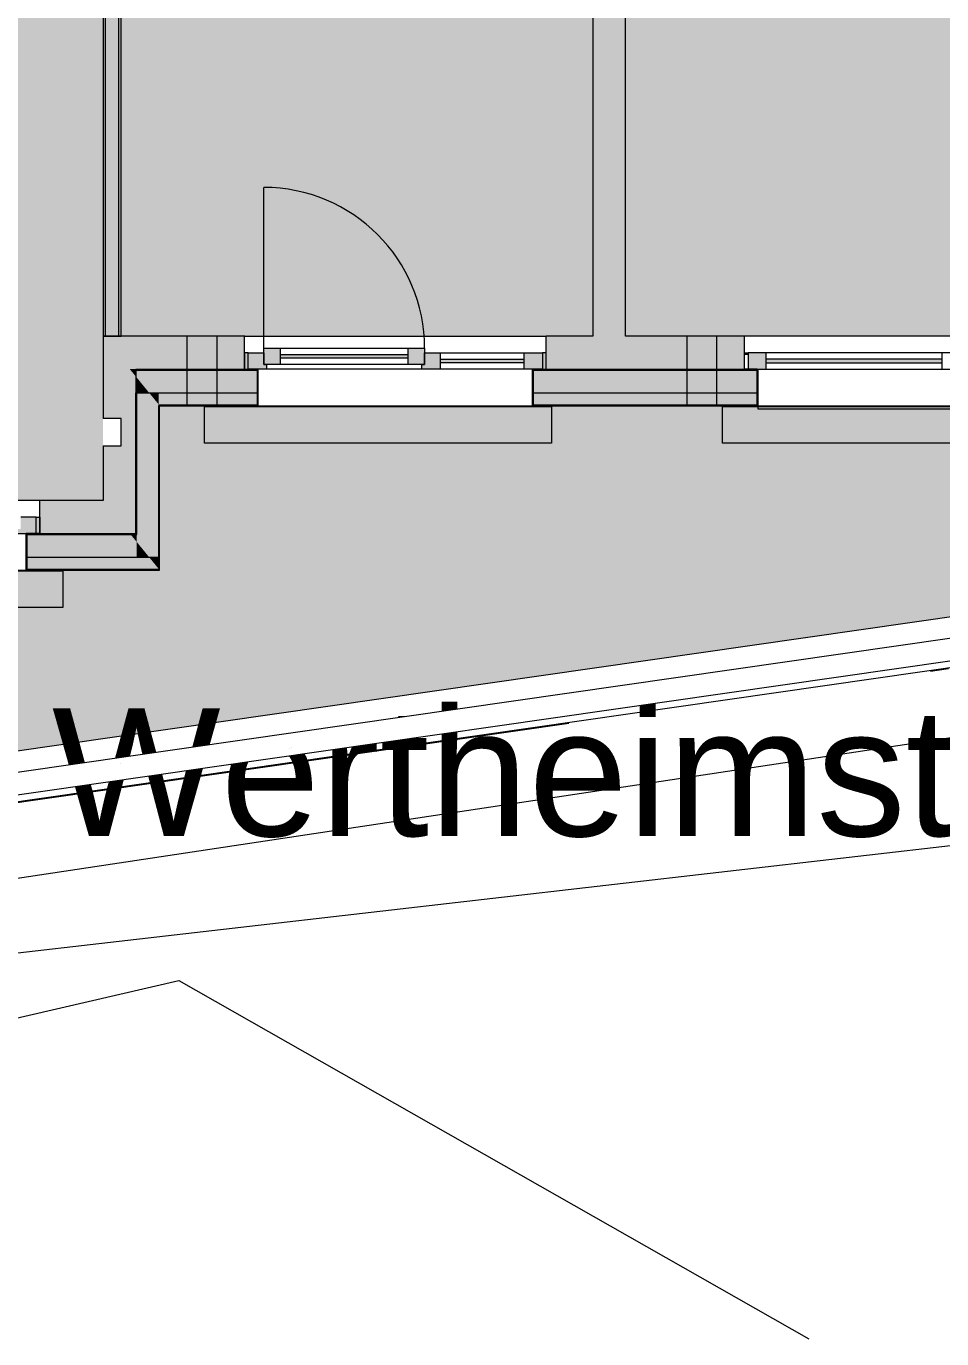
# Model space of a CAD drawing. Header units: metres. Extents: x -3.9 to 83, y -38 to 6.2.
# Drawn here: x 43.6 to 48.61, y -37.84 to -30.65 of the extents above; entities that cross this region are included whole.
import ezdxf

# ---------------------------------------------------------------- set-up
doc = ezdxf.new("R2010")
doc.units = ezdxf.units.M
doc.header["$MEASUREMENT"] = 0
doc.set_wipeout_variables(frame=1)
for name, pattern in [('Achse', [0.004, 0.002, -0.001, 0, -0.001]), ('Schnittlinie', [0.006, 0.003, -0.0015, 0, -0.0015]), ('TRINKWASSERVERS VERM', [0.01, 0.006, -0.002, 0, -0.002]), ('UNSICHTBAR', [0.4, 0, -0.4]), ('Wipeout_Contour', [1, 0, -1])]:
    doc.linetypes.add(name, pattern=pattern)
for name, color, linetype in [('0._Erdgeschoß PP Icon_1_0', 7, 'Continuous'), ('0._Erdgeschoß PP Icon_1_110 Wand Aussen', 7, 'Continuous'), ('0._Erdgeschoß PP Icon_1_120 Wand Innen tragend', 7, 'Continuous'), ('0._Erdgeschoß PP Icon_1_130 Wand Innen', 7, 'Continuous'), ('0._Erdgeschoß PP Icon_1_450 Absturzsicherung', 7, 'Continuous'), ('0._Erdgeschoß PP Icon_1_710 Gelände', 7, 'Continuous'), ('0._Erdgeschoß PP Icon_1_810 Raum', 7, 'Continuous'), ('0._Erdgeschoß PP Icon_1_815 Raumbegrenzung', 7, 'Continuous'), ('0._Erdgeschoß PP Icon_1_905 VP Beschriftung Übersicht.Übersicht', 7, 'Continuous'), ('0._Erdgeschoß PP Icon_1_925 Vorentwurf Beschriftung', 7, 'Continuous'), ('0._Erdgeschoß PP Icon_1_Neubau_840 Baulinien', 7, 'Continuous')]:
    doc.layers.add(name, color=color, linetype=linetype)
doc.styles.add('ERSTELLTER_STIL_6', font='arial.ttf')

msp = doc.modelspace()

# ---------------------------------------------------------------- wipeouts: each hides what was drawn before it
at = {"color": 254, "linetype": 'Wipeout_Contour', "lineweight": 0, "ltscale": 193.488375}
msp.add_wipeout([(28.2051, 3.5109), (28.2051, -37.8391), (52.5858, -37.8391), (52.5858, 3.5109)], dxfattribs=at).dxf.layer = '0._Erdgeschoß PP Icon_1_0'

# ---------------------------------------------------------------- next in the draw order: hatches: boundary and pattern name
at = {"layer": '0._Erdgeschoß PP Icon_1_110 Wand Aussen', "linetype": 'Continuous', "lineweight": 0, "true_color": 0x000000}
for points in [[(44.0234, -32.5304), (44.1702, -32.5304), (44.0234, -32.3504)], [(44.0234, -32.3504), (44.1702, -32.5304), (44.2034, -32.5304), (44.2034, -32.3504)], [(44.2034, -32.3504), (44.2034, -32.5304), (44.7984, -32.5304), (44.7984, -32.4404), (44.7984, -32.3504)], [(46.4484, -32.3504), (46.4484, -32.4404), (46.4484, -32.5304), (47.5334, -32.5304), (47.5334, -32.4404), (47.5334, -32.3504)], [(44.8184, -32.4404), (44.7984, -32.4404), (44.7984, -32.5304), (44.8184, -32.5304)], [(46.4284, -32.5304), (46.4484, -32.5304), (46.4484, -32.4404), (46.4284, -32.4404)], [(47.5534, -32.4504), (47.5534, -32.4404), (47.5334, -32.4404), (47.5334, -32.4504)], [(44.1702, -32.5304), (44.0234, -32.5304), (44.0234, -32.8004), (44.1234, -32.8004), (44.1234, -32.9504), (44.0234, -32.9504), (44.0234, -33.2504), (44.2034, -33.2504), (44.2034, -32.571)], [(44.2034, -32.5304), (44.1702, -32.5304), (44.1743, -32.5354), (44.2034, -32.5354)], [(44.2034, -32.5354), (44.1743, -32.5354), (44.2034, -32.571)], [(44.2034, -32.5354), (44.8684, -32.5354), (44.8684, -32.5304), (44.2034, -32.5304)], [(44.2034, -32.571), (44.2763, -32.6604), (44.8684, -32.6604), (44.8684, -32.5354), (44.2034, -32.5354)], [(44.8684, -32.7304), (44.8734, -32.7304), (44.8734, -32.5304), (44.8684, -32.5304)], [(46.3784, -32.7304), (46.3784, -32.5304), (46.3734, -32.5304), (46.3734, -32.7304)], [(46.3784, -32.5354), (47.6034, -32.5354), (47.6034, -32.5304), (46.3784, -32.5304)], [(46.3784, -32.5354), (46.3784, -32.6604), (47.6034, -32.6604), (47.6034, -32.5354)], [(47.6034, -32.7304), (47.6084, -32.7304), (47.6084, -32.5304), (47.6034, -32.5304)], [(44.2084, -32.6604), (44.2084, -32.5771), (44.2034, -32.571), (44.2034, -32.6604)], [(44.2763, -32.6604), (44.2084, -32.5771), (44.2084, -32.6604)], [(44.2034, -32.6604), (44.2034, -33.4304), (44.2084, -33.4304), (44.2084, -32.6604)], [(44.2084, -32.6604), (44.2084, -32.7254), (44.3284, -32.7254), (44.2763, -32.6604)], [(44.3284, -32.6604), (44.2763, -32.6604), (44.3284, -32.7242)], [(44.3284, -32.7242), (44.8684, -32.7254), (44.8684, -32.6604), (44.3284, -32.6604)], [(46.3784, -32.6604), (46.3784, -32.7254), (47.6034, -32.7254), (47.6034, -32.6604)], [(44.2084, -32.7254), (44.2084, -33.4354), (44.3284, -33.4354), (44.3284, -32.7254)], [(44.3284, -32.7304), (44.3334, -32.7304), (44.3293, -32.7254)], [(44.3284, -32.7304), (44.3284, -33.5604), (44.3334, -33.5604), (44.3334, -32.7304)], [(44.3293, -32.7254), (44.3334, -32.7304), (44.3334, -32.7254)], [(44.3334, -32.7254), (44.3334, -32.7304), (44.8684, -32.7304), (44.8684, -32.7254)], [(46.3784, -32.7254), (46.3784, -32.7304), (47.6034, -32.7304), (47.6034, -32.7254)], [(44.0234, -33.2504), (43.6784, -33.2504), (43.6784, -33.3404), (43.6784, -33.4304), (44.0234, -33.4304)], [(44.0234, -33.2504), (44.1702, -33.4304), (44.2034, -33.4304), (44.2034, -33.2504)], [(44.1702, -33.4304), (44.0234, -33.2504), (44.0234, -33.4304)], [(43.6584, -33.3404), (43.6584, -33.4304), (43.6784, -33.4304), (43.6784, -33.3404)], [(43.6084, -33.6304), (43.6084, -33.4304), (43.6034, -33.4304), (43.6034, -33.6304)], [(43.6084, -33.4354), (44.1743, -33.4354), (44.1702, -33.4304), (43.6084, -33.4304)], [(43.6084, -33.5604), (44.2084, -33.5604), (44.2084, -33.4771), (44.1743, -33.4354), (43.6084, -33.4354)], [(44.1702, -33.4304), (44.1743, -33.4354), (44.2034, -33.4354), (44.2034, -33.4304)], [(44.1743, -33.4354), (44.2034, -33.471), (44.2034, -33.4354)], [(44.2034, -33.4304), (44.2034, -33.4354), (44.2084, -33.4354), (44.2084, -33.4304)], [(44.2034, -33.4354), (44.2034, -33.471), (44.2084, -33.4771), (44.2084, -33.4354)], [(44.2084, -33.4354), (44.2084, -33.4771), (44.2763, -33.5604), (44.3284, -33.5604), (44.3284, -33.4354)], [(44.2084, -33.5604), (44.2763, -33.5604), (44.2084, -33.4771)], [(44.2763, -33.5604), (43.6084, -33.5604), (43.6084, -33.6254), (44.3293, -33.6254)], [(43.6084, -33.6304), (44.3334, -33.6304), (44.3293, -33.6254), (43.6084, -33.6254)], [(44.2763, -33.5604), (44.3284, -33.6242), (44.3284, -33.5604)], [(44.3284, -33.5604), (44.3284, -33.6242), (44.3334, -33.6254), (44.3334, -33.5604)], [(44.3334, -33.6254), (44.3293, -33.6254), (44.3334, -33.6304)]]:
    msp.add_hatch(color=18, dxfattribs=at).paths.add_polyline_path(points)
at = {"layer": '0._Erdgeschoß PP Icon_1_110 Wand Aussen', "linetype": 'Continuous', "lineweight": 0, "true_color": 0xffffff}
for points in [[(44.8184, -32.4404), (44.8184, -32.5304), (44.9184, -32.5304), (44.9184, -32.5054), (44.9034, -32.5054), (44.9034, -32.4404)], [(44.9034, -32.5054), (44.9934, -32.5054), (44.9934, -32.4154), (44.9034, -32.4154)], [(44.9934, -32.4504), (44.9934, -32.4704), (45.6934, -32.4704), (45.6934, -32.4504)], [(45.6934, -32.5054), (45.7834, -32.5054), (45.7834, -32.4154), (45.6934, -32.4154)], [(45.8184, -32.5304), (45.8184, -32.4404), (45.7834, -32.4404), (45.7834, -32.5054), (45.7684, -32.5054), (45.7684, -32.5304)], [(45.8184, -32.4404), (45.8184, -32.5304), (45.8684, -32.5304), (45.8684, -32.4404)], [(46.3284, -32.4754), (45.8684, -32.4754), (45.8684, -32.4954), (46.3284, -32.4954)], [(46.4284, -32.5304), (46.4284, -32.4404), (46.3284, -32.4404), (46.3284, -32.5304)], [(47.5534, -32.5304), (47.6534, -32.5304), (47.6534, -32.4404), (47.5534, -32.4404)], [(47.6534, -32.4754), (47.6534, -32.4954), (48.6134, -32.4954), (48.6134, -32.4754)], [(43.6584, -33.3404), (43.5734, -33.3404), (43.5734, -33.4054), (43.5584, -33.4054), (43.5584, -33.4304), (43.6584, -33.4304)]]:
    msp.add_hatch(color=7, dxfattribs=at).paths.add_polyline_path(points)
at = {"layer": '0._Erdgeschoß PP Icon_1_120 Wand Innen tragend', "linetype": 'Continuous', "lineweight": 0, "true_color": 0x000000}
msp.add_hatch(color=18, dxfattribs=at).paths.add_polyline_path([(46.8834, -32.3504), (46.8834, -28.3254), (46.7034, -28.3254), (46.7034, -32.3504)])
at = {"layer": '0._Erdgeschoß PP Icon_1_130 Wand Innen', "linetype": 'Continuous', "lineweight": 0, "true_color": 0x000000}
for points in [[(44.0234, -28.3004), (44.0234, -32.3504), (44.0359, -32.3504), (44.0359, -28.3004)], [(44.1109, -32.3504), (44.1109, -28.3004), (44.0359, -28.3004), (44.0359, -32.3504)], [(44.1234, -32.3504), (44.1234, -28.3004), (44.1109, -28.3004), (44.1109, -32.3504)]]:
    msp.add_hatch(color=18, dxfattribs=at).paths.add_polyline_path(points)
at = {"layer": '0._Erdgeschoß PP Icon_1_810 Raum', "linetype": 'Continuous', "lineweight": 13, "true_color": 0xf9f8f6}
for points in [[(50.3649, -32.3504), (50.3997, -24.2254), (47.5384, -24.2254), (47.5384, -26.6654), (46.8834, -26.6654), (46.8834, -28.0504), (46.8834, -28.2504), (46.8834, -32.3504)], [(41.4234, -28.6204), (41.4234, -33.2504), (44.0234, -33.2504), (44.0234, -32.3504), (44.0234, -28.3004), (42.9434, -28.3004), (42.9434, -28.6004), (42.9434, -28.6204)], [(44.1234, -28.3004), (44.1234, -32.3504), (46.7034, -32.3504), (46.7034, -28.3004), (46.6834, -28.3004)]]:
    msp.add_hatch(color=7, dxfattribs=at).paths.add_polyline_path(points)
at = {"layer": '0._Erdgeschoß PP Icon_1_810 Raum', "linetype": 'Continuous', "lineweight": 13}
for points in [[(50.2294, -33.6304), (50.2333, -32.7304), (44.3334, -32.7304), (44.3334, -33.5989), (44.3334, -33.6304)], [(41.4806, -34.9199), (50.1901, -33.6677), (50.2034, -33.7604), (50.2034, -33.6404), (50.2294, -33.6404), (50.2294, -33.6304), (44.3334, -33.6304), (41.4834, -33.6304), (41.4834, -34.1304)]]:
    msp.add_hatch(color=8, dxfattribs=at).paths.add_polyline_path(points)
at = {"layer": '0._Erdgeschoß PP Icon_1_905 VP Beschriftung Übersicht.Übersicht', "linetype": 'Continuous', "lineweight": 13}
for points in [[(44.3334, -33.6304), (41.4834, -33.6304), (41.4834, -34.9199), (50.1901, -33.6677), (50.2034, -33.7604), (50.2289, -33.7604), (50.2333, -32.7304), (44.3334, -32.7304)], [(44.5784, -32.7354), (44.5784, -32.9354), (46.4784, -32.9354), (46.4784, -32.7354)], [(47.4134, -32.7354), (47.4134, -32.9354), (49.6634, -32.9354), (49.6634, -32.7354)], [(41.9034, -33.6354), (41.9034, -33.8354), (43.8034, -33.8354), (43.8034, -33.6354)]]:
    msp.add_hatch(color=8, dxfattribs=at).paths.add_polyline_path(points)

# ---------------------------------------------------------------- next in the draw order: linework, layer by layer
at = {"layer": '0._Erdgeschoß PP Icon_1_110 Wand Aussen', "color": 8, "linetype": 'Continuous', "lineweight": 0, "ltscale": 1000}
msp.add_line((44.9034, -32.4154), (44.9034, -31.5354), dxfattribs=at)
at = {"layer": '0._Erdgeschoß PP Icon_1_110 Wand Aussen', "color": 7, "linetype": 'Continuous', "lineweight": 18, "ltscale": 1000}
for p, q in [((44.7984, -32.4404), (44.7984, -32.3504)), ((44.7984, -32.4404), (44.7984, -32.3504)), ((46.4484, -32.4404), (46.4484, -32.3504)), ((46.4484, -32.4404), (46.4484, -32.3504)), ((47.5334, -32.4404), (47.5334, -32.3504)), ((47.5334, -32.4404), (47.5334, -32.3504)), ((44.7984, -32.5304), (44.7984, -32.4404)), ((44.7984, -32.5304), (44.7984, -32.4404)), ((44.7984, -32.5304), (44.7984, -32.4404)), ((46.4484, -32.5304), (46.4484, -32.4404)), ((46.4484, -32.5304), (46.4484, -32.4404)), ((46.4484, -32.5304), (46.4484, -32.4404)), ((47.5334, -32.5304), (47.5334, -32.4404)), ((47.5334, -32.5304), (47.5334, -32.4404)), ((47.5334, -32.5304), (47.5334, -32.4404)), ((44.2034, -32.5304), (44.2034, -32.5354)), ((44.2034, -32.5304), (44.2034, -32.5354)), ((44.2034, -32.5304), (44.7984, -32.5304)), ((44.2034, -32.5354), (44.2034, -32.571)), ((44.2034, -32.5354), (44.2034, -32.571)), ((44.7984, -32.5304), (44.8684, -32.5304)), ((44.7984, -32.5304), (44.8684, -32.5304)), ((44.7984, -32.5304), (44.8684, -32.5304)), ((46.4484, -32.5304), (47.5334, -32.5304)), ((44.2034, -32.571), (44.2034, -32.6604)), ((44.2034, -32.571), (44.2034, -32.6604)), ((44.2034, -33.2504), (44.2034, -32.6604)), ((44.1234, -32.8004), (44.0234, -32.8004)), ((44.1234, -32.9504), (44.1234, -32.8004)), ((44.0234, -32.9504), (44.1234, -32.9504)), ((43.6784, -33.3404), (43.6784, -33.2504)), ((43.6784, -33.3404), (43.6784, -33.2504)), ((44.2034, -33.4304), (44.2034, -33.2504)), ((44.2034, -33.4304), (44.2034, -33.2504)), ((43.6784, -33.4304), (43.6784, -33.3404)), ((43.6784, -33.4304), (43.6784, -33.3404)), ((43.6784, -33.4304), (43.6784, -33.3404)), ((43.6784, -33.4304), (43.6084, -33.4304)), ((43.6784, -33.4304), (43.6084, -33.4304)), ((43.6784, -33.4304), (43.6084, -33.4304)), ((43.6784, -33.4304), (44.0234, -33.4304)), ((44.0234, -33.4304), (44.1702, -33.4304)), ((44.1702, -33.4304), (44.2034, -33.4304))]:
    msp.add_line(p, q, dxfattribs=at)
at = {"layer": '0._Erdgeschoß PP Icon_1_110 Wand Aussen', "color": 7, "linetype": 'Continuous', "lineweight": 13, "ltscale": 1000}
for p, q in [((44.7984, -32.3504), (46.4484, -32.3504)), ((46.4484, -32.3504), (46.4484, -32.3504)), ((49.6834, -32.3504), (47.5334, -32.3504)), ((47.5334, -32.3504), (47.5334, -32.3504)), ((44.8184, -32.4404), (44.9034, -32.4404)), ((44.8184, -32.5304), (44.8184, -32.4404)), ((44.9034, -32.5054), (44.9034, -32.4154)), ((44.9034, -32.4154), (44.9934, -32.4154)), ((44.9034, -32.4404), (44.9034, -32.5054)), ((44.9934, -32.4154), (45.6934, -32.4154)), ((44.9934, -32.4154), (44.9934, -32.5054)), ((44.9934, -32.4504), (45.6934, -32.4504)), ((45.6934, -32.4704), (44.9934, -32.4704)), ((45.6934, -32.5054), (45.6934, -32.4154)), ((45.6934, -32.4154), (45.7834, -32.4154)), ((45.7834, -32.4154), (45.7834, -32.5054)), ((45.7834, -32.5054), (45.7834, -32.4404)), ((45.7834, -32.4404), (45.8184, -32.4404)), ((45.8184, -32.4404), (45.8684, -32.4404)), ((45.8684, -32.4404), (46.3284, -32.4404)), ((45.8684, -32.4404), (45.8684, -32.5304)), ((45.8684, -32.4754), (46.3284, -32.4754)), ((46.3284, -32.5304), (46.3284, -32.4404)), ((46.3284, -32.4404), (46.4284, -32.4404)), ((46.4284, -32.4404), (46.4284, -32.5304)), ((47.6534, -32.4404), (47.5534, -32.4404)), ((47.5534, -32.4404), (47.5534, -32.5304)), ((48.6134, -32.4404), (47.6534, -32.4404)), ((47.6534, -32.5304), (47.6534, -32.4404)), ((48.6134, -32.4754), (47.6534, -32.4754)), ((48.6634, -32.4404), (48.6134, -32.4404)), ((48.6134, -32.4404), (48.6134, -32.5304)), ((44.2034, -32.5354), (44.8684, -32.5354)), ((44.9184, -32.5304), (44.8184, -32.5304)), ((44.8684, -32.5304), (44.8734, -32.5304)), ((44.8684, -32.7254), (44.8684, -32.5304)), ((44.8684, -32.5304), (44.8734, -32.5304)), ((44.8684, -32.5304), (44.8734, -32.5304)), ((44.8734, -32.5354), (44.8734, -32.5304)), ((44.8734, -32.5354), (44.8734, -32.5304)), ((44.8734, -32.6604), (44.8734, -32.5354)), ((44.8734, -32.6604), (44.8734, -32.5354)), ((44.9034, -32.5054), (44.9184, -32.5054)), ((44.9934, -32.5054), (44.9034, -32.5054)), ((44.9184, -32.5054), (44.9184, -32.5304)), ((45.7684, -32.5304), (44.9184, -32.5304)), ((45.6934, -32.5054), (44.9934, -32.5054)), ((45.7834, -32.5054), (45.6934, -32.5054)), ((45.7684, -32.5304), (45.7684, -32.5054)), ((45.7684, -32.5054), (45.7834, -32.5054)), ((45.8184, -32.5304), (45.7684, -32.5304)), ((45.8684, -32.5304), (45.8184, -32.5304)), ((46.3284, -32.4954), (45.8684, -32.4954)), ((46.3284, -32.5304), (45.8684, -32.5304)), ((46.4284, -32.5304), (46.3284, -32.5304)), ((46.3734, -32.5354), (46.3734, -32.5304)), ((46.3784, -32.5304), (46.3734, -32.5304)), ((46.3784, -32.5304), (46.3734, -32.5304)), ((46.3784, -32.5304), (46.3734, -32.5304)), ((46.3734, -32.5354), (46.3734, -32.5304)), ((46.3734, -32.6604), (46.3734, -32.5354)), ((46.3734, -32.6604), (46.3734, -32.5354)), ((46.3784, -32.5304), (46.4484, -32.5304)), ((46.3784, -32.7254), (46.3784, -32.5304)), ((46.3784, -32.5304), (46.4484, -32.5304)), ((46.3784, -32.5304), (46.4484, -32.5304)), ((46.3784, -32.5354), (47.6034, -32.5354)), ((47.6034, -32.5304), (47.5334, -32.5304)), ((47.6034, -32.5304), (47.5334, -32.5304)), ((47.6034, -32.5304), (47.5334, -32.5304)), ((47.5534, -32.5304), (47.6534, -32.5304)), ((47.6034, -32.5304), (47.6084, -32.5304)), ((47.6034, -32.7254), (47.6034, -32.5304)), ((47.6034, -32.5304), (47.6084, -32.5304)), ((47.6034, -32.5304), (47.6084, -32.5304)), ((47.6084, -32.5354), (47.6084, -32.5304)), ((47.6084, -32.5354), (47.6084, -32.5304)), ((47.6084, -32.6604), (47.6084, -32.5354)), ((47.6084, -32.6604), (47.6084, -32.5354)), ((47.6534, -32.4954), (48.6134, -32.4954)), ((47.6534, -32.5304), (48.6134, -32.5304)), ((48.6134, -32.5304), (48.6634, -32.5304)), ((44.2084, -33.4304), (44.2084, -32.6604)), ((44.8734, -32.7254), (44.8734, -32.6604)), ((44.8734, -32.7254), (44.8734, -32.6604)), ((46.3734, -32.7254), (46.3734, -32.6604)), ((46.3734, -32.7254), (46.3734, -32.6604)), ((47.6084, -32.7254), (47.6084, -32.6604)), ((47.6084, -32.7254), (47.6084, -32.6604)), ((44.3284, -32.7254), (44.3284, -32.7304)), ((44.3284, -32.7254), (44.3284, -32.7304)), ((44.3284, -32.7254), (44.3293, -32.7254)), ((44.3284, -33.4354), (44.3284, -32.7304)), ((44.3293, -32.7254), (44.8684, -32.7254)), ((44.8684, -32.7304), (44.8734, -32.7304)), ((44.8734, -32.7304), (44.8734, -32.7254)), ((44.8734, -32.7304), (44.8734, -32.7254)), ((44.8734, -32.7304), (46.3734, -32.7304)), ((46.3734, -32.7304), (46.3734, -32.7254)), ((46.3734, -32.7304), (46.3734, -32.7254)), ((46.3784, -32.7304), (46.3734, -32.7304)), ((46.3734, -32.7304), (46.3734, -32.7304)), ((46.3784, -32.7254), (47.6034, -32.7254)), ((47.6034, -32.7304), (47.6084, -32.7304)), ((47.6084, -32.7304), (47.6084, -32.7254)), ((47.6084, -32.7304), (47.6084, -32.7254)), ((47.6084, -32.7504), (47.6084, -32.7304)), ((49.6084, -32.7504), (47.6084, -32.7504)), ((43.6784, -33.2504), (42.0284, -33.2504)), ((43.6584, -33.3404), (43.5734, -33.3404)), ((43.6584, -33.4304), (43.6584, -33.3404)), ((43.5584, -33.4304), (43.6584, -33.4304)), ((43.6034, -33.4354), (43.6034, -33.4304)), ((43.6084, -33.4304), (43.6034, -33.4304)), ((43.6084, -33.4304), (43.6034, -33.4304)), ((43.6084, -33.4304), (43.6034, -33.4304)), ((43.6034, -33.4354), (43.6034, -33.4304)), ((43.6034, -33.5604), (43.6034, -33.4354)), ((43.6034, -33.5604), (43.6034, -33.4354)), ((43.6084, -33.6254), (43.6084, -33.4304)), ((43.6084, -33.4354), (44.1743, -33.4354)), ((44.1743, -33.4354), (44.2034, -33.4354)), ((44.2034, -33.4354), (44.2084, -33.4354)), ((44.2084, -33.4354), (44.2084, -33.4304)), ((44.2084, -33.4354), (44.2084, -33.4304)), ((44.3284, -33.5604), (44.3284, -33.4354)), ((44.3284, -33.5604), (44.3284, -33.4354)), ((43.6034, -33.6254), (43.6034, -33.5604)), ((43.6034, -33.6254), (43.6034, -33.5604)), ((43.6034, -33.6304), (43.6034, -33.6254)), ((43.6034, -33.6304), (43.6034, -33.6254)), ((43.6084, -33.6304), (43.6034, -33.6304)), ((43.6084, -33.6254), (44.3293, -33.6254)), ((44.3293, -33.6254), (44.3334, -33.6254))]:
    msp.add_line(p, q, dxfattribs=at)
at = {"layer": '0._Erdgeschoß PP Icon_1_110 Wand Aussen', "color": 7, "linetype": 'Continuous', "lineweight": 0, "ltscale": 1000}
for p, q in [((44.2034, -32.6604), (44.2084, -32.6604)), ((44.2034, -32.6604), (44.2084, -32.6604)), ((44.2084, -32.6604), (44.2763, -32.6604)), ((44.2084, -32.6604), (44.2763, -32.6604)), ((44.2763, -32.6604), (44.8684, -32.6604)), ((46.3784, -32.6604), (47.6034, -32.6604)), ((43.6084, -33.5604), (44.2084, -33.5604)), ((44.2084, -33.5604), (44.2763, -33.5604)), ((44.2763, -33.5604), (44.3284, -33.5604)), ((44.3284, -33.5604), (44.3334, -33.5604)), ((44.3284, -33.5604), (44.3334, -33.5604))]:
    msp.add_line(p, q, dxfattribs=at)
at = {"layer": '0._Erdgeschoß PP Icon_1_110 Wand Aussen', "color": 7, "linetype": 'Continuous', "lineweight": 18, "ltscale": 1000, "flags": 128}
for points in [[(44.0234, -32.3504), (44.0234, -32.5304)], [(44.4829, -32.3504), (44.0234, -32.3504)], [(44.6479, -32.3504), (44.4829, -32.3504)], [(44.7984, -32.3504), (44.6479, -32.3504)], [(46.7034, -32.3504), (46.4484, -32.3504)], [(47.2179, -32.3504), (46.8834, -32.3504)], [(47.3829, -32.3504), (47.2179, -32.3504)], [(47.5334, -32.3504), (47.3829, -32.3504)], [(44.0234, -32.5304), (44.0234, -32.8004)], [(44.0234, -32.9504), (44.0234, -33.2504)], [(44.0234, -33.2504), (43.6784, -33.2504)]]:
    msp.add_lwpolyline(points, dxfattribs=at)
at = {"layer": '0._Erdgeschoß PP Icon_1_110 Wand Aussen', "color": 154, "linetype": 'Schnittlinie', "lineweight": 13, "ltscale": 1000, "true_color": 0x004e91, "flags": 128}
for points in [[(44.4829, -32.3504), (44.4829, -32.5304)], [(44.6479, -32.5304), (44.6479, -32.3504)], [(47.2179, -32.3504), (47.2179, -32.5304)], [(47.3829, -32.5304), (47.3829, -32.3504)], [(44.4829, -32.5304), (44.4829, -32.5354)], [(44.4829, -32.5354), (44.4829, -32.6604)], [(44.6479, -32.5354), (44.6479, -32.5304)], [(44.6479, -32.6604), (44.6479, -32.5354)], [(47.2179, -32.5304), (47.2179, -32.5354)], [(47.2179, -32.5354), (47.2179, -32.6604)], [(47.3829, -32.5354), (47.3829, -32.5304)], [(47.3829, -32.6604), (47.3829, -32.5354)], [(44.4829, -32.6604), (44.4829, -32.7254)], [(44.6479, -32.7254), (44.6479, -32.6604)], [(47.2179, -32.6604), (47.2179, -32.7254)], [(47.3829, -32.7254), (47.3829, -32.6604)], [(44.4829, -32.7254), (44.4829, -32.7304)], [(44.6479, -32.7304), (44.6479, -32.7254)], [(47.2179, -32.7254), (47.2179, -32.7304)], [(47.3829, -32.7304), (47.3829, -32.7254)]]:
    msp.add_lwpolyline(points, dxfattribs=at)
at = {"layer": '0._Erdgeschoß PP Icon_1_110 Wand Aussen', "color": 7, "linetype": 'Continuous', "lineweight": 13, "ltscale": 1000, "flags": 128}
for points in [[(44.8184, -32.4404), (44.7984, -32.4404), (44.7984, -32.5304), (44.8184, -32.5304)], [(46.4284, -32.5304), (46.4484, -32.5304), (46.4484, -32.4404), (46.4284, -32.4404)], [(47.5534, -32.4504), (47.5334, -32.4504), (47.5334, -32.4404), (47.5534, -32.4404)], [(43.6584, -33.3404), (43.6784, -33.3404), (43.6784, -33.4304), (43.6584, -33.4304)]]:
    msp.add_lwpolyline(points, close=True, dxfattribs=at)
for points in [[(44.3334, -33.5604), (44.3334, -32.7304)], [(44.3334, -32.7304), (44.4829, -32.7304)], [(44.4829, -32.7304), (44.6479, -32.7304)], [(44.6479, -32.7304), (44.8684, -32.7304)], [(46.3784, -32.7304), (47.2179, -32.7304)], [(47.2179, -32.7304), (47.3829, -32.7304)], [(47.3829, -32.7304), (47.6034, -32.7304)], [(43.6084, -33.6304), (44.3334, -33.6304)], [(44.3334, -33.6254), (44.3334, -33.5604)], [(44.3334, -33.6304), (44.3334, -33.6254)]]:
    msp.add_lwpolyline(points, dxfattribs=at)
at = {"layer": '0._Erdgeschoß PP Icon_1_110 Wand Aussen', "color": 8, "linetype": 'Continuous', "lineweight": 0, "ltscale": 1000}
msp.add_arc((44.9034, -32.4154), 0.88, 0, 90, dxfattribs=at)
at = {"layer": '0._Erdgeschoß PP Icon_1_110 Wand Aussen', "color": 7, "linetype": 'Continuous', "lineweight": 13, "ltscale": 1000}
for p in [(44.7984, -32.3504), (44.8734, -32.7304), (43.6784, -33.2504)]:
    msp.add_point(p, dxfattribs=at)
at = {"layer": '0._Erdgeschoß PP Icon_1_120 Wand Innen tragend', "color": 7, "linetype": 'Continuous', "lineweight": 18, "ltscale": 1000, "flags": 128}
for points in [[(46.7034, -28.3254), (46.7034, -32.3504)], [(46.8834, -32.3504), (46.8834, -28.3254)]]:
    msp.add_lwpolyline(points, dxfattribs=at)
at = {"layer": '0._Erdgeschoß PP Icon_1_130 Wand Innen', "color": 7, "linetype": 'Continuous', "lineweight": 18, "ltscale": 1000}
for p, q in [((44.0359, -28.3004), (44.0359, -32.3504)), ((44.1109, -32.3504), (44.1109, -28.3004))]:
    msp.add_line(p, q, dxfattribs=at)
at = {"layer": '0._Erdgeschoß PP Icon_1_130 Wand Innen', "color": 7, "linetype": 'Continuous', "lineweight": 18, "ltscale": 1000, "flags": 128}
for points in [[(44.0234, -28.3004), (44.0234, -32.3504)], [(44.1234, -32.3504), (44.1234, -28.3004)], [(44.0234, -32.3504), (44.1234, -32.3504)]]:
    msp.add_lwpolyline(points, dxfattribs=at)
at = {"layer": '0._Erdgeschoß PP Icon_1_710 Gelände', "color": 83, "linetype": 'Continuous', "lineweight": 13, "ltscale": 1000, "true_color": 0x89cd89}
for p, q in [((31.8848, -36.5773), (50.6684, -33.8754)), ((31.8842, -37.0763), (50.8043, -34.2237)), ((40.3025, -36.0992), (51.7009, -34.7901)), ((40.9376, -36.6853), (44.4386, -35.8776)), ((44.4386, -35.8776), (47.8865, -37.8391))]:
    msp.add_line(p, q, dxfattribs=at)
at = {"layer": '0._Erdgeschoß PP Icon_1_815 Raumbegrenzung', "color": 8, "linetype": 'Achse', "lineweight": 13, "ltscale": 1000, "flags": 128}
msp.add_lwpolyline([(32.3253, -34.1304), (32.3281, -36.357), (50.2288, -33.7848), (50.2333, -32.7304)], dxfattribs=at)
at = {"layer": '0._Erdgeschoß PP Icon_1_905 VP Beschriftung Übersicht.Übersicht', "color": 7, "linetype": 'Continuous', "lineweight": 13, "ltscale": 1000, "flags": 128}
for points in [[(44.3334, -33.6304), (44.3334, -32.7304), (50.2333, -32.7304), (50.2289, -33.7604), (50.2034, -33.7604), (50.1901, -33.6677), (41.4834, -34.9199), (41.4834, -33.6304)], [(44.5784, -32.7354), (46.4784, -32.7354), (46.4784, -32.9354), (44.5784, -32.9354)], [(47.4134, -32.7354), (49.6634, -32.7354), (49.6634, -32.9354), (47.4134, -32.9354)], [(41.9034, -33.6354), (43.8034, -33.6354), (43.8034, -33.8354), (41.9034, -33.8354)]]:
    msp.add_lwpolyline(points, close=True, dxfattribs=at)
at = {"layer": '0._Erdgeschoß PP Icon_1_Neubau_840 Baulinien', "color": 254, "linetype": 'UNSICHTBAR', "lineweight": 13, "ltscale": 1000, "true_color": 0xe3e3e3, "flags": 128}
msp.add_lwpolyline([(31.8184, -2.5506), (50.8034, -2.5516), (50.7764, -13.9955), (50.7218, -22.1207), (50.667, -33.8784), (31.8848, -36.5773), (31.8748, -14.7535)], close=True, dxfattribs=at)

# ---------------------------------------------------------------- next in the draw order: texts
at = {"layer": '0._Erdgeschoß PP Icon_1_925 Vorentwurf Beschriftung', "color": 7, "linetype": 'Continuous', "lineweight": 13, "insert": (47.8195, -35.2985), "char_height": 0.7, "attachment_point": 8, "style": 'ERSTELLTER_STIL_6'}
msp.add_mtext('\\A1;{\\pqc;\\fHelvetica|b0|i0|c0|p0;\\W1.000000;Wertheimsteinpark}', dxfattribs=at)

# ---------------------------------------------------------------- next in the draw order: wipeouts: each hides what was drawn before it
at = {"color": 254, "linetype": 'Wipeout_Contour', "lineweight": 0, "ltscale": 230.398178}
msp.add_wipeout([(50.5486, -33.8247), (41.4834, -35.1273), (41.4834, -35.1577), (50.5485, -33.8551)], dxfattribs=at).dxf.layer = '0._Erdgeschoß PP Icon_1_450 Absturzsicherung'

# ---------------------------------------------------------------- next in the draw order: wipeouts: each hides what was drawn before it
at = {"color": 254, "linetype": 'Wipeout_Contour', "lineweight": 0, "ltscale": 230.333394}
msp.add_wipeout([(50.5386, -33.8161), (41.4834, -35.1172), (41.4834, -35.1273), (50.5386, -33.8262)], dxfattribs=at).dxf.layer = '0._Erdgeschoß PP Icon_1_450 Absturzsicherung'

# ---------------------------------------------------------------- next in the draw order: wipeouts: each hides what was drawn before it
at = {"color": 254, "linetype": 'Wipeout_Contour', "lineweight": 0, "ltscale": 230.044881}
msp.add_wipeout([(50.4589, -33.7467), (41.4834, -35.0364), (41.4834, -35.0667), (50.4588, -33.777)], dxfattribs=at).dxf.layer = '0._Erdgeschoß PP Icon_1_450 Absturzsicherung'

# ---------------------------------------------------------------- next in the draw order: wipeouts: each hides what was drawn before it
at = {"color": 254, "linetype": 'Wipeout_Contour', "lineweight": 0, "ltscale": 230.137119}
msp.add_wipeout([(50.4888, -33.7727), (41.4834, -35.0667), (41.4834, -35.0768), (50.4888, -33.7828)], dxfattribs=at).dxf.layer = '0._Erdgeschoß PP Icon_1_450 Absturzsicherung'

# ---------------------------------------------------------------- next in the draw order: wipeouts: each hides what was drawn before it
at = {"color": 254, "linetype": 'Wipeout_Contour', "lineweight": 0, "ltscale": 230.214627}
msp.add_wipeout([(50.4988, -33.7814), (41.4834, -35.0768), (41.4834, -35.1172), (50.4986, -33.8218)], dxfattribs=at).dxf.layer = '0._Erdgeschoß PP Icon_1_450 Absturzsicherung'

# ---------------------------------------------------------------- next in the draw order: linework, layer by layer
at = {"layer": '0._Erdgeschoß PP Icon_1_450 Absturzsicherung', "color": 7, "linetype": 'Continuous', "lineweight": 18, "ltscale": 1000, "flags": 128}
for points in [[(50.4589, -33.7467), (41.4834, -35.0364)], [(41.4834, -35.1577), (50.5485, -33.8551)]]:
    msp.add_lwpolyline(points, dxfattribs=at)
at = {"layer": '0._Erdgeschoß PP Icon_1_Neubau_840 Baulinien', "color": 1, "linetype": 'TRINKWASSERVERS VERM', "lineweight": 25, "ltscale": 1000, "true_color": 0xfb0106, "flags": 128}
msp.add_lwpolyline([(31.9043, -37.8391), (31.8848, -36.5773), (50.667, -33.8784), (52.5858, -33.5722)], dxfattribs=at)
msp.add_lwpolyline([(31.9043, -37.8391), (31.8848, -36.5773), (50.667, -33.8784), (52.5858, -33.5722)], dxfattribs=at)

doc.saveas('drawing.dxf')
